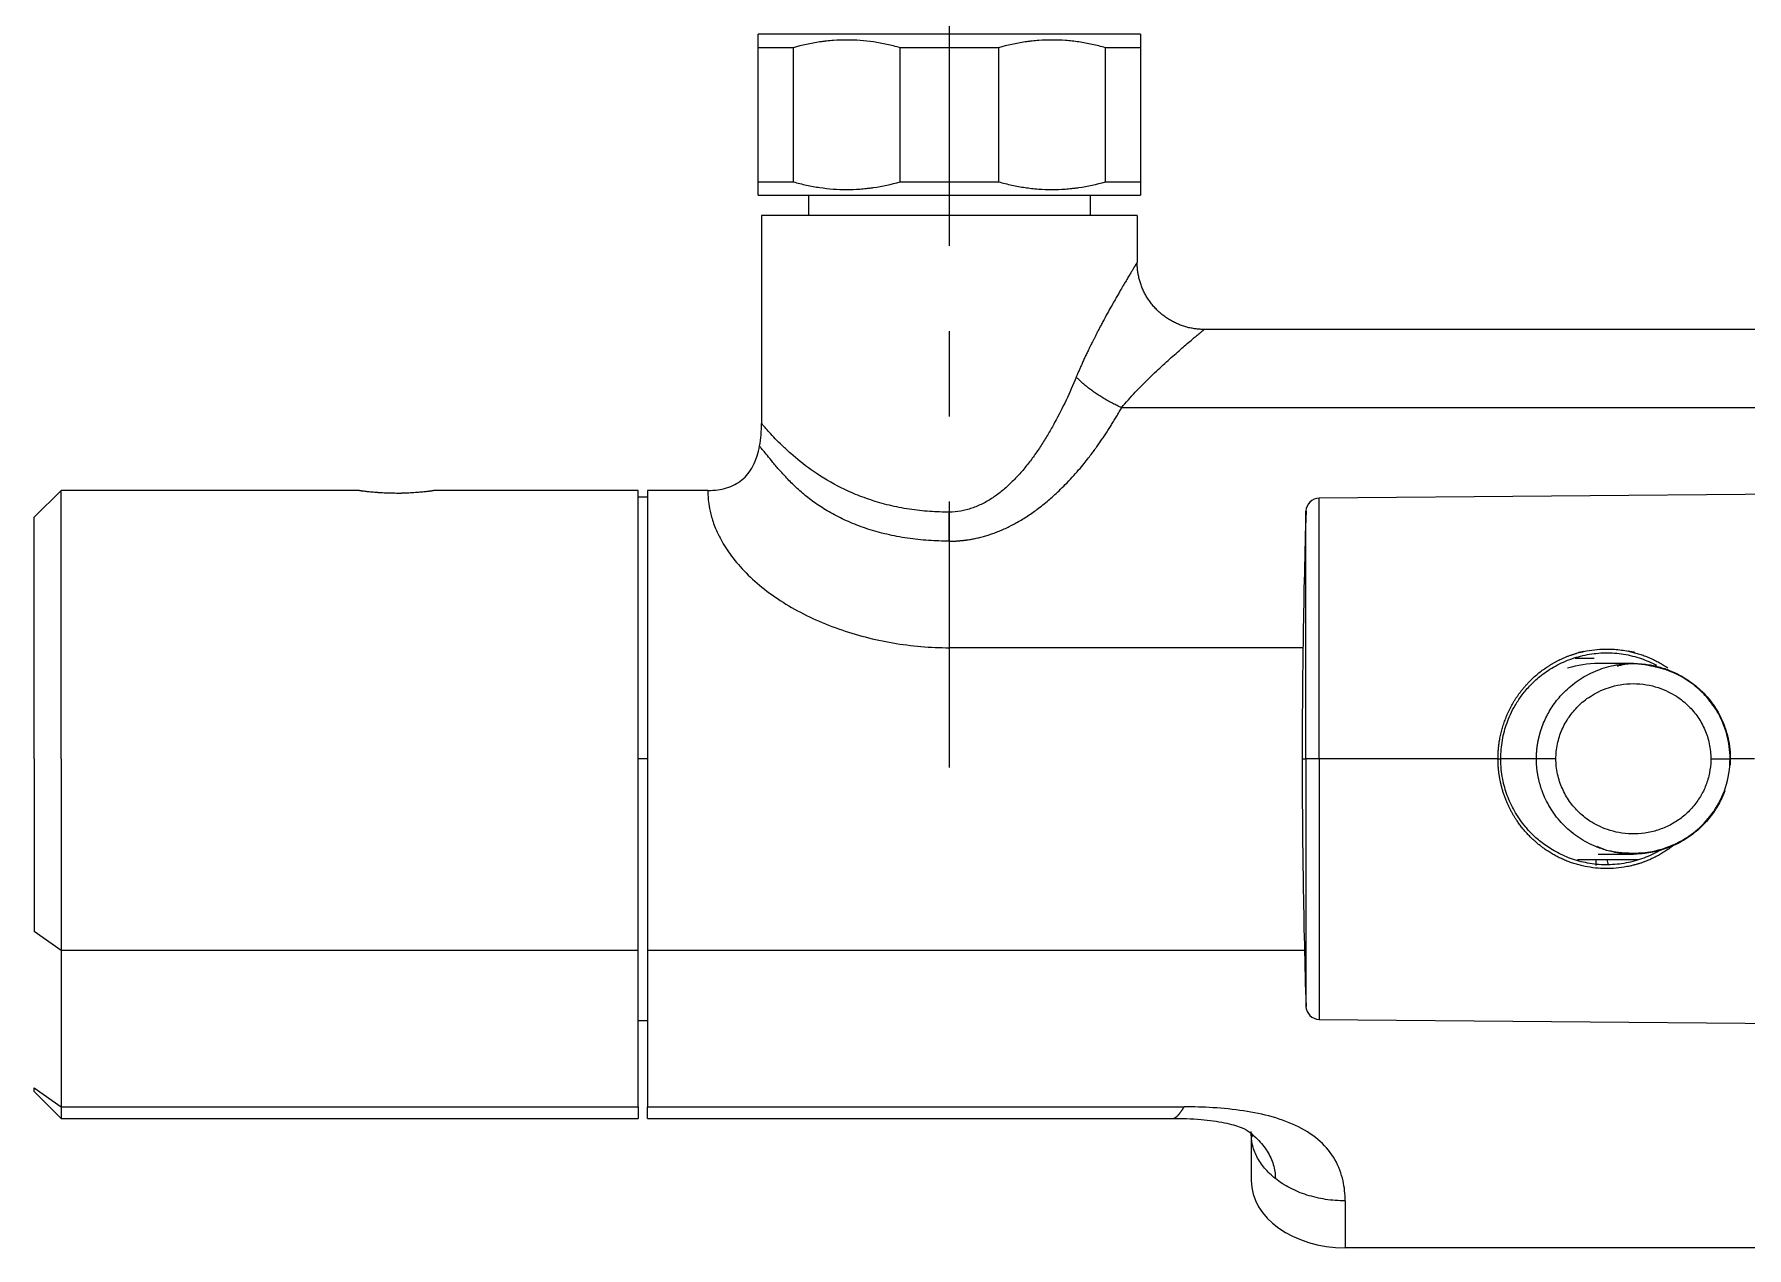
# Model space of a CAD drawing. Extents: x 3274 to 6433, y 0 to 2315.
# Drawn here: x 4084.3 to 4212, y 1996.8 to 2087.3 of the extents above; entities that cross this region are included whole.
import ezdxf

# ---------------------------------------------------------------- set-up
doc = ezdxf.new("R2010")
doc.units = 0
doc.header["$LTSCALE"] = 4
doc.header["$MEASUREMENT"] = 0
doc.linetypes.add('CENTER2', pattern=[28.575, 19.05, -3.175, 3.175, -3.175])
doc.layers.add('1', color=7, linetype='CONTINUOUS', true_color=0xffffff)
doc.layers.add('Cneter', color=1, linetype='CENTER2', lineweight=13)

msp = doc.modelspace()

# ---------------------------------------------------------------- linework, layer by layer
at = {"layer": '1', "color": 7, "linetype": 'Continuous', "lineweight": 18}
for p, q in [((4166.77, 2087.29), (4138.27, 2087.29)), ((4138.27, 2076.29), (4138.27, 2086.29)), ((4140.88, 2086.29), (4138.27, 2086.29)), ((4140.88, 2086.29), (4140.88, 2076.29)), ((4148.85, 2076.29), (4148.85, 2086.29)), ((4156.19, 2086.29), (4148.85, 2086.29)), ((4156.19, 2086.29), (4156.19, 2076.29)), ((4164.15, 2076.29), (4164.15, 2086.29)), ((4166.77, 2086.29), (4164.15, 2086.29)), ((4166.77, 2086.29), (4166.77, 2076.29)), ((4138.27, 2076.29), (4140.88, 2076.29)), ((4148.85, 2076.29), (4156.19, 2076.29)), ((4164.15, 2076.29), (4166.77, 2076.29)), ((4138.27, 2075.29), (4166.77, 2075.29)), ((4142.02, 2075.29), (4142.02, 2073.79)), ((4163.02, 2075.29), (4163.02, 2073.79)), ((4166.52, 2073.79), (4138.52, 2073.79)), ((4138.52, 2073.79), (4138.52, 2058.29)), ((4166.52, 2073.79), (4166.52, 2070.29)), ((4215.12, 2065.29), (4171.52, 2065.29)), ((4086.32, 2053.29), (4084.32, 2051.29)), ((4086.32, 2033.29), (4086.32, 2053.29)), ((4108.57, 2053.29), (4086.32, 2053.29)), ((4129.32, 2053.29), (4114.07, 2053.29)), ((4129.32, 2033.29), (4129.32, 2053.29)), ((4130.02, 2052.79), (4129.32, 2052.79)), ((4130.02, 2053.29), (4130.02, 2019)), ((4134.52, 2053.29), (4130.02, 2053.29)), ((4215.02, 2053.01), (4180.09, 2052.71)), ((4084.32, 2033.29), (4084.32, 2051.29)), ((4199.16, 2040.79), (4200.58, 2040.79)), ((4203.51, 2040.39), (4200.89, 2040.39)), ((4084.32, 2033.29), (4084.32, 2020.43)), ((4086.32, 2033.29), (4086.32, 2019)), ((4129.32, 2019), (4129.32, 2033.29)), ((4193.41, 2033.29), (4193.62, 2033.29)), ((4199.34, 2025.79), (4203.87, 2025.79)), ((4200.72, 2025.34), (4200.72, 2025.79)), ((4200.89, 2026.19), (4203.51, 2026.19)), ((4201.66, 2025.4), (4201.55, 2025.79)), ((4086.32, 2019), (4086.32, 2007.35)), ((4129.32, 2007.35), (4129.32, 2019)), ((4130.02, 2019), (4130.02, 2007.35)), ((4129.32, 2013.79), (4130.02, 2013.79)), ((4180.09, 2013.87), (4218.02, 2013.54)), ((4084.32, 2008.49), (4084.32, 2008.78)), ((4084.32, 2008.49), (4086.32, 2006.49)), ((4086.32, 2007.35), (4086.32, 2006.49)), ((4086.32, 2006.49), (4129.32, 2006.49)), ((4129.32, 2007.35), (4129.32, 2006.49)), ((4130.02, 2006.49), (4130.02, 2007.35)), ((4130.02, 2006.49), (4169.18, 2006.49)), ((4175.02, 2005.35), (4175.02, 2001.85)), ((4218.02, 1996.85), (4182.02, 1996.85))]:
    msp.add_line(p, q, dxfattribs=at)
at = {"layer": '1', "color": 7, "linetype": 'Continuous', "lineweight": 13}
for p, q in [((4180.09, 2033.29), (4180.09, 2052.71)), ((4179.1, 2033.29), (4179.1, 2051.74)), ((4178.87, 2041.57), (4152.52, 2041.57)), ((4130.02, 2033.29), (4129.32, 2033.29)), ((4178.82, 2033.29), (4179.1, 2033.29)), ((4179.1, 2033.29), (4179.1, 2014.84)), ((4180.09, 2033.29), (4179.1, 2033.29)), ((4193.41, 2033.29), (4180.09, 2033.29)), ((4180.09, 2033.29), (4180.09, 2013.87)), ((4196.28, 2033.29), (4193.62, 2033.29)), ((4212.52, 2033.29), (4210.73, 2033.29)), ((4086.32, 2019), (4084.32, 2020.43)), ((4129.32, 2019), (4086.32, 2019)), ((4178.99, 2019), (4130.02, 2019)), ((4084.32, 2008.78), (4086.32, 2007.35)), ((4086.32, 2007.35), (4129.32, 2007.35)), ((4130.02, 2007.35), (4170.02, 2007.35)), ((4182.02, 2000.35), (4182.02, 1996.85))]:
    msp.add_line(p, q, dxfattribs=at)
at = {"layer": '1', "color": 7, "linetype": 'Continuous', "lineweight": 18}
for centre, radius, start, end in [((4180.1, 2051.71), 1, 90.5, 178.238), ((4778.82, 2033.29), 600, 178.23802, 180), ((4778.82, 2033.29), 600, 180, 181.76198), ((4180.1, 2014.87), 1, 181.762, 269.5)]:
    msp.add_arc(centre, radius, start, end, dxfattribs=at)
for centre, major_axis, ratio, start_param, end_param in [((4200.89, 2033.29, 616.25), (-7.32, 0), 0.970296, 4.712389, 5.030279), ((4182.02, 2001.85), (-7, 0), 0.714286, 0, 1.570796)]:
    msp.add_ellipse(centre, major_axis=major_axis, ratio=ratio, start_param=start_param, end_param=end_param, dxfattribs=at)
for points, knots in [([(4138.27, 2086.29), (4138.27, 2086.6), (4138.27, 2086.85), (4138.27, 2087.11), (4138.27, 2087.18), (4138.27, 2087.27), (4138.27, 2087.29), (4138.27, 2087.29)], [0, 0, 0, 0, 0.500284, 0.500284, 0.750427, 0.750427, 1, 1, 1, 1]), ([(4166.77, 2087.29), (4166.77, 2087.29), (4166.77, 2087.27), (4166.77, 2087.18), (4166.77, 2087.11), (4166.77, 2086.85), (4166.77, 2086.6), (4166.77, 2086.29)], [0, 0, 0, 0, 0.25, 0.25, 0.5, 0.5, 1, 1, 1, 1]), ([(4148.85, 2086.29), (4148.52, 2086.38), (4148.19, 2086.46), (4147.53, 2086.61), (4147.2, 2086.67), (4146.54, 2086.76), (4146.21, 2086.8), (4145.55, 2086.85), (4145.21, 2086.86), (4144.55, 2086.86), (4144.21, 2086.85), (4143.71, 2086.81), (4143.54, 2086.8), (4143.29, 2086.77), (4143.21, 2086.76), (4143.04, 2086.74), (4142.96, 2086.73), (4142.2, 2086.62), (4141.54, 2086.47), (4140.88, 2086.29)], [0, 0, 0, 0, 0.125, 0.125, 0.25, 0.25, 0.375, 0.375, 0.5, 0.5, 0.625, 0.625, 0.6875, 0.6875, 0.71875, 0.71875, 0.75, 0.75, 1, 1, 1, 1]), ([(4164.15, 2086.29), (4163.82, 2086.38), (4163.49, 2086.46), (4162.84, 2086.61), (4162.51, 2086.67), (4161.84, 2086.76), (4161.51, 2086.8), (4160.85, 2086.85), (4160.52, 2086.86), (4159.85, 2086.86), (4159.52, 2086.85), (4159.02, 2086.81), (4158.85, 2086.8), (4158.6, 2086.77), (4158.51, 2086.76), (4158.34, 2086.74), (4158.26, 2086.73), (4157.51, 2086.62), (4156.84, 2086.47), (4156.19, 2086.29)], [0, 0, 0, 0, 0.125, 0.125, 0.25, 0.25, 0.375, 0.375, 0.5, 0.5, 0.625, 0.625, 0.6875, 0.6875, 0.71875, 0.71875, 0.75, 0.75, 1, 1, 1, 1]), ([(4138.27, 2075.29), (4138.27, 2075.29), (4138.27, 2075.31), (4138.27, 2075.4), (4138.27, 2075.47), (4138.27, 2075.73), (4138.27, 2075.98), (4138.27, 2076.29)], [0, 0, 0, 0, 0.25, 0.25, 0.5, 0.5, 1, 1, 1, 1]), ([(4140.88, 2076.29), (4141.21, 2076.2), (4141.54, 2076.12), (4142.2, 2075.97), (4142.53, 2075.91), (4143.19, 2075.82), (4143.52, 2075.78), (4144.18, 2075.73), (4144.52, 2075.72), (4145.18, 2075.72), (4145.52, 2075.73), (4146.02, 2075.77), (4146.19, 2075.78), (4146.44, 2075.81), (4146.52, 2075.82), (4146.69, 2075.84), (4146.77, 2075.85), (4147.53, 2075.96), (4148.19, 2076.11), (4148.85, 2076.29)], [0, 0, 0, 0, 0.125, 0.125, 0.25, 0.25, 0.375, 0.375, 0.5, 0.5, 0.625, 0.625, 0.6875, 0.6875, 0.71875, 0.71875, 0.75, 0.75, 1, 1, 1, 1]), ([(4156.19, 2076.29), (4156.51, 2076.2), (4156.84, 2076.12), (4157.5, 2075.97), (4157.83, 2075.91), (4158.49, 2075.82), (4158.82, 2075.78), (4159.49, 2075.73), (4159.82, 2075.72), (4160.49, 2075.72), (4160.82, 2075.73), (4161.32, 2075.77), (4161.49, 2075.78), (4161.74, 2075.81), (4161.82, 2075.82), (4161.99, 2075.84), (4162.08, 2075.85), (4162.83, 2075.96), (4163.49, 2076.11), (4164.15, 2076.29)], [0, 0, 0, 0, 0.125, 0.125, 0.25, 0.25, 0.375, 0.375, 0.5, 0.5, 0.625, 0.625, 0.6875, 0.6875, 0.71875, 0.71875, 0.75, 0.75, 1, 1, 1, 1]), ([(4166.77, 2076.29), (4166.77, 2075.98), (4166.77, 2075.73), (4166.77, 2075.47), (4166.77, 2075.4), (4166.77, 2075.31), (4166.77, 2075.29), (4166.77, 2075.29)], [0, 0, 0, 0, 0.500284, 0.500284, 0.750427, 0.750427, 1, 1, 1, 1]), ([(4138.38, 2056.6), (4138.43, 2056.88), (4138.5, 2057.43), (4138.52, 2058.01), (4138.52, 2058.29)], [0, 0, 0, 0, 0.49993, 1, 1, 1, 1]), ([(4134.52, 2053.29), (4135.05, 2053.29), (4136, 2053.42), (4136.91, 2053.9), (4137.52, 2054.51), (4137.91, 2055.1), (4138.2, 2055.82), (4138.33, 2056.35), (4138.38, 2056.6)], [0, 0, 0, 0, 0.24047, 0.499988, 0.624988, 0.749988, 0.88444, 1, 1, 1, 1]), ([(4108.57, 2053.29), (4108.57, 2053.29), (4108.57, 2053.29), (4108.59, 2053.29), (4108.62, 2053.28), (4108.66, 2053.28), (4108.69, 2053.27), (4108.7, 2053.27), (4108.71, 2053.27), (4108.72, 2053.27), (4108.74, 2053.27), (4108.76, 2053.26), (4108.81, 2053.26), (4108.89, 2053.25), (4108.98, 2053.24), (4109.05, 2053.23), (4109.09, 2053.22), (4109.13, 2053.22), (4109.16, 2053.22), (4109.18, 2053.22), (4109.25, 2053.21), (4109.37, 2053.2), (4109.57, 2053.18), (4109.71, 2053.16), (4109.82, 2053.16), (4109.86, 2053.15), (4109.94, 2053.15), (4109.98, 2053.15), (4110.1, 2053.14), (4110.26, 2053.13), (4110.43, 2053.12), (4110.56, 2053.11), (4110.6, 2053.11), (4110.69, 2053.11), (4110.73, 2053.11), (4110.87, 2053.11), (4111.05, 2053.1), (4111.31, 2053.1), (4111.49, 2053.1), (4111.61, 2053.1), (4111.63, 2053.1), (4111.67, 2053.1), (4111.74, 2053.1), (4111.81, 2053.11), (4111.94, 2053.11), (4112.12, 2053.12), (4112.28, 2053.12), (4112.41, 2053.13), (4112.45, 2053.13), (4112.53, 2053.14), (4112.57, 2053.14), (4112.69, 2053.15), (4112.85, 2053.16), (4112.99, 2053.17), (4113.09, 2053.18), (4113.13, 2053.18), (4113.2, 2053.19), (4113.23, 2053.19), (4113.32, 2053.2), (4113.45, 2053.21), (4113.61, 2053.23), (4113.7, 2053.24), (4113.75, 2053.25), (4113.76, 2053.25), (4113.78, 2053.25), (4113.79, 2053.25), (4113.82, 2053.26), (4113.84, 2053.26), (4113.89, 2053.27), (4113.95, 2053.27), (4114, 2053.28), (4114.02, 2053.28), (4114.03, 2053.29), (4114.04, 2053.29), (4114.05, 2053.29), (4114.06, 2053.29), (4114.07, 2053.29), (4114.07, 2053.29)], [0, 0, 0, 0, 0.031255, 0.031255, 0.06251, 0.093765, 0.093765, 0.101579, 0.101579, 0.109393, 0.109393, 0.125021, 0.125021, 0.156276, 0.187531, 0.187531, 0.203158, 0.210972, 0.210972, 0.218786, 0.218786, 0.250041, 0.281296, 0.312551, 0.312551, 0.328179, 0.328179, 0.343807, 0.343807, 0.375062, 0.406317, 0.406317, 0.421944, 0.421944, 0.437572, 0.437572, 0.468827, 0.500082, 0.531337, 0.531337, 0.539151, 0.539151, 0.546965, 0.562593, 0.562593, 0.593848, 0.625103, 0.625103, 0.640731, 0.640731, 0.656358, 0.656358, 0.687613, 0.718868, 0.718868, 0.734496, 0.734496, 0.750124, 0.750124, 0.781379, 0.812634, 0.843889, 0.843889, 0.851703, 0.851703, 0.859517, 0.859517, 0.875144, 0.875144, 0.906399, 0.937654, 0.937654, 0.953282, 0.953282, 0.96891, 0.96891, 1, 1, 1, 1]), ([(4193.41, 2033.29), (4193.41, 2033.31), (4193.41, 2033.33), (4193.42, 2033.38), (4193.42, 2033.42), (4193.42, 2033.47), (4193.42, 2033.51), (4193.42, 2033.56), (4193.42, 2033.6), (4193.42, 2033.65), (4193.42, 2033.69), (4193.43, 2033.73), (4193.43, 2033.78), (4193.43, 2033.82), (4193.43, 2033.87), (4193.44, 2033.91), (4193.44, 2033.96), (4193.45, 2034), (4193.45, 2034.04), (4193.45, 2034.09), (4193.46, 2034.13), (4193.46, 2034.18), (4193.47, 2034.22), (4193.47, 2034.26), (4193.48, 2034.31), (4193.48, 2034.35), (4193.49, 2034.4), (4193.5, 2034.44), (4193.5, 2034.48), (4193.51, 2034.53), (4193.51, 2034.57), (4193.52, 2034.62), (4193.53, 2034.66), (4193.54, 2034.7), (4193.54, 2034.75), (4193.55, 2034.79), (4193.58, 2034.95), (4193.64, 2035.23), (4193.74, 2035.61), (4193.87, 2035.99), (4193.99, 2036.32), (4194.1, 2036.58), (4194.19, 2036.79), (4194.29, 2037), (4194.4, 2037.2), (4194.51, 2037.4), (4194.63, 2037.6), (4194.75, 2037.8), (4194.88, 2037.99), (4195.01, 2038.17), (4195.15, 2038.35), (4195.29, 2038.53), (4195.44, 2038.71), (4195.6, 2038.88), (4195.81, 2039.1), (4196.06, 2039.35), (4196.38, 2039.63), (4196.71, 2039.89), (4197, 2040.08), (4197.23, 2040.23), (4197.4, 2040.34), (4197.58, 2040.44), (4197.76, 2040.54), (4197.94, 2040.64), (4198.12, 2040.72), (4198.31, 2040.81), (4198.5, 2040.89), (4198.7, 2040.97), (4198.91, 2041.04), (4199.13, 2041.11), (4199.35, 2041.18), (4199.57, 2041.23), (4199.79, 2041.29), (4200.2, 2041.37), (4200.8, 2041.45), (4201.5, 2041.48), (4202.1, 2041.46), (4202.62, 2041.4), (4203.09, 2041.32), (4203.5, 2041.23), (4203.87, 2041.12), (4204.23, 2041.01), (4204.52, 2040.89), (4204.75, 2040.8), (4204.92, 2040.72), (4205.09, 2040.64), (4205.26, 2040.55), (4205.42, 2040.46), (4205.59, 2040.36), (4205.75, 2040.26), (4205.91, 2040.16), (4206.02, 2040.09), (4206.07, 2040.06)], [0, 0, 0, 0, 0.002494, 0.004988, 0.007481, 0.009972, 0.012464, 0.014954, 0.017444, 0.019934, 0.022423, 0.024911, 0.0274, 0.029888, 0.032376, 0.034864, 0.037352, 0.03984, 0.042328, 0.044816, 0.047305, 0.049794, 0.052284, 0.054774, 0.057264, 0.059755, 0.062247, 0.06474, 0.067234, 0.069728, 0.072224, 0.074721, 0.077218, 0.079717, 0.082218, 0.084719, 0.087222, 0.109857, 0.132417, 0.154955, 0.177524, 0.19071, 0.203855, 0.216971, 0.230065, 0.243147, 0.256226, 0.269312, 0.282413, 0.295462, 0.308566, 0.321736, 0.334982, 0.348314, 0.361741, 0.386291, 0.410527, 0.434511, 0.458303, 0.470132, 0.481884, 0.493566, 0.505184, 0.516747, 0.528261, 0.539734, 0.551174, 0.563882, 0.576606, 0.589358, 0.602151, 0.614996, 0.627904, 0.640888, 0.685893, 0.729776, 0.758386, 0.78746, 0.81714, 0.838712, 0.860101, 0.881359, 0.90254, 0.913276, 0.924033, 0.934816, 0.945632, 0.956487, 0.967386, 0.978335, 0.98934, 1, 1, 1, 1]), ([(4193.62, 2033.29), (4193.62, 2033.53), (4193.64, 2033.99), (4193.73, 2034.68), (4193.88, 2035.34), (4194.08, 2035.97), (4194.34, 2036.62), (4194.69, 2037.29), (4195.16, 2038), (4195.77, 2038.74), (4196.56, 2039.48), (4197.56, 2040.17), (4198.75, 2040.73), (4200.06, 2041.09), (4201.42, 2041.23), (4202.78, 2041.13), (4204.07, 2040.8), (4204.85, 2040.46), (4205.22, 2040.27), (4205.22, 2040.27)], [0, 0, 0, 0, 0.043345, 0.085406, 0.126751, 0.166696, 0.208538, 0.25534, 0.3077, 0.366704, 0.433658, 0.509808, 0.592535, 0.675862, 0.758236, 0.841308, 0.923464, 0.999735, 1, 1, 1, 1]), ([(4199.84, 2041.29), (4199.82, 2041.29), (4199.77, 2041.28), (4199.68, 2041.26), (4199.56, 2041.23), (4199.47, 2041.21), (4199.42, 2041.2), (4199.42, 2041.2)], [0, 0, 0, 0, 0.081918, 0.371094, 0.659277, 0.946538, 1, 1, 1, 1]), ([(4203.62, 2041.2), (4203.62, 2041.21), (4203.57, 2041.22), (4203.47, 2041.24), (4203.32, 2041.27), (4203.21, 2041.29), (4203.15, 2041.31), (4203.13, 2041.31)], [0, 0, 0, 0, 0.020051, 0.316123, 0.614088, 0.914071, 1, 1, 1, 1]), ([(4196.28, 2033.29), (4196.28, 2033.3), (4196.28, 2033.33), (4196.28, 2033.37), (4196.28, 2033.41), (4196.28, 2033.46), (4196.28, 2033.5), (4196.28, 2033.54), (4196.28, 2033.58), (4196.29, 2033.62), (4196.29, 2033.66), (4196.29, 2033.7), (4196.29, 2033.74), (4196.3, 2033.79), (4196.3, 2033.83), (4196.3, 2033.87), (4196.31, 2033.91), (4196.31, 2033.95), (4196.31, 2033.99), (4196.32, 2034.03), (4196.32, 2034.07), (4196.33, 2034.12), (4196.33, 2034.16), (4196.34, 2034.2), (4196.34, 2034.24), (4196.35, 2034.28), (4196.36, 2034.32), (4196.36, 2034.36), (4196.37, 2034.4), (4196.38, 2034.45), (4196.38, 2034.49), (4196.39, 2034.53), (4196.4, 2034.57), (4196.4, 2034.61), (4196.41, 2034.65), (4196.42, 2034.69), (4196.43, 2034.73), (4196.44, 2034.77), (4196.45, 2034.81), (4196.46, 2034.85), (4196.47, 2034.9), (4196.48, 2034.94), (4196.49, 2034.98), (4196.5, 2035.02), (4196.51, 2035.06), (4196.52, 2035.1), (4196.53, 2035.14), (4196.54, 2035.18), (4196.55, 2035.22), (4196.56, 2035.26), (4196.57, 2035.3), (4196.59, 2035.34), (4196.6, 2035.38), (4196.61, 2035.42), (4196.63, 2035.46), (4196.64, 2035.5), (4196.65, 2035.54), (4196.67, 2035.58), (4196.68, 2035.62), (4196.69, 2035.66), (4196.71, 2035.7), (4196.72, 2035.74), (4196.74, 2035.78), (4196.75, 2035.82), (4196.77, 2035.86), (4196.78, 2035.9), (4196.8, 2035.94), (4196.88, 2036.13), (4197.04, 2036.47), (4197.3, 2036.94), (4197.61, 2037.41), (4197.96, 2037.85), (4198.36, 2038.29), (4198.84, 2038.72), (4199.39, 2039.14), (4200.01, 2039.52), (4200.66, 2039.83), (4201.34, 2040.08), (4201.89, 2040.22), (4202.22, 2040.28), (4202.3, 2040.29)], [0, 0, 0, 0, 0.004105, 0.008211, 0.012318, 0.016428, 0.020539, 0.024651, 0.028765, 0.032881, 0.036998, 0.041117, 0.045238, 0.04936, 0.053484, 0.05761, 0.061737, 0.065866, 0.069996, 0.074128, 0.078262, 0.082398, 0.086535, 0.090674, 0.094814, 0.098957, 0.103101, 0.107246, 0.111394, 0.115543, 0.119694, 0.123846, 0.128001, 0.132157, 0.136315, 0.140474, 0.144636, 0.148799, 0.152964, 0.15713, 0.161299, 0.165469, 0.169641, 0.173815, 0.17799, 0.182168, 0.186347, 0.190528, 0.194711, 0.198895, 0.203082, 0.20727, 0.21146, 0.215652, 0.219846, 0.224042, 0.228239, 0.232439, 0.23664, 0.240843, 0.245048, 0.249255, 0.253464, 0.257675, 0.261888, 0.266102, 0.270319, 0.274537, 0.327779, 0.382022, 0.437275, 0.493548, 0.550849, 0.616037, 0.684738, 0.756958, 0.832705, 0.900019, 0.974833, 1, 1, 1, 1]), ([(4210.71, 2033.29), (4210.71, 2033.92), (4210.56, 2035.07), (4209.92, 2036.64), (4209.04, 2037.87), (4207.83, 2039.01), (4206.33, 2039.86), (4204.49, 2040.3), (4203.15, 2040.45), (4202.43, 2040.22), (4202.33, 2040.18)], [0, 0, 0, 0, 0.148875, 0.284055, 0.405473, 0.513166, 0.687293, 0.81458, 0.97547, 1, 1, 1, 1]), ([(4203.51, 2040.39), (4203.64, 2040.39), (4203.91, 2040.38), (4204.28, 2040.35), (4204.6, 2040.31), (4204.97, 2040.25), (4205.37, 2040.15), (4205.83, 2040.02), (4206.36, 2039.82), (4206.95, 2039.55), (4207.57, 2039.17), (4208.13, 2038.76), (4208.65, 2038.29), (4209.12, 2037.78), (4209.55, 2037.21), (4209.9, 2036.62), (4210.11, 2036.18), (4210.22, 2035.92), (4210.25, 2035.85), (4210.28, 2035.77), (4210.3, 2035.7), (4210.33, 2035.62), (4210.36, 2035.55), (4210.38, 2035.47), (4210.41, 2035.39), (4210.43, 2035.32), (4210.45, 2035.24), (4210.48, 2035.16), (4210.5, 2035.09), (4210.52, 2035.01), (4210.54, 2034.93), (4210.56, 2034.86), (4210.57, 2034.78), (4210.59, 2034.7), (4210.6, 2034.62), (4210.62, 2034.54), (4210.63, 2034.47), (4210.65, 2034.39), (4210.66, 2034.31), (4210.67, 2034.23), (4210.68, 2034.15), (4210.69, 2034.07), (4210.7, 2034), (4210.7, 2033.92), (4210.71, 2033.84), (4210.72, 2033.76), (4210.72, 2033.68), (4210.73, 2033.6), (4210.73, 2033.53), (4210.73, 2033.45), (4210.73, 2033.37), (4210.73, 2033.32), (4210.73, 2033.29)], [0, 0, 0, 0, 0.036577, 0.071104, 0.099984, 0.123216, 0.168798, 0.211253, 0.250584, 0.31888, 0.383917, 0.445701, 0.50424, 0.568661, 0.631609, 0.693101, 0.753151, 0.760303, 0.767449, 0.774589, 0.781723, 0.788851, 0.795973, 0.803088, 0.810198, 0.817301, 0.824399, 0.831491, 0.838577, 0.845657, 0.852731, 0.859799, 0.866862, 0.873919, 0.88097, 0.888015, 0.895055, 0.90209, 0.909118, 0.916142, 0.923159, 0.930171, 0.937178, 0.94418, 0.951176, 0.958166, 0.965152, 0.972132, 0.979107, 0.986076, 0.993041, 1, 1, 1, 1]), ([(4206.45, 2026.8), (4206.41, 2026.77), (4206.26, 2026.66), (4206.06, 2026.51), (4205.84, 2026.37), (4205.68, 2026.27), (4205.52, 2026.18), (4205.37, 2026.09), (4205.21, 2026.01), (4205.05, 2025.92), (4204.88, 2025.85), (4204.72, 2025.77), (4204.54, 2025.7), (4204.34, 2025.62), (4204.13, 2025.54), (4203.92, 2025.47), (4203.7, 2025.41), (4203.48, 2025.35), (4203.25, 2025.3), (4202.84, 2025.21), (4202.24, 2025.13), (4201.45, 2025.09), (4200.67, 2025.14), (4200.03, 2025.24), (4199.53, 2025.35), (4199.16, 2025.46), (4198.81, 2025.57), (4198.52, 2025.68), (4198.3, 2025.78), (4198.14, 2025.85), (4197.98, 2025.92), (4197.83, 2026), (4197.67, 2026.08), (4197.52, 2026.17), (4197.37, 2026.26), (4197.22, 2026.35), (4197.08, 2026.44), (4196.9, 2026.56), (4196.71, 2026.7), (4196.49, 2026.87), (4196.28, 2027.05), (4196.07, 2027.23), (4195.86, 2027.43), (4195.64, 2027.66), (4195.42, 2027.9), (4195.21, 2028.14), (4195.02, 2028.4), (4194.85, 2028.64), (4194.7, 2028.86), (4194.58, 2029.06), (4194.46, 2029.27), (4194.35, 2029.48), (4194.24, 2029.69), (4194.14, 2029.91), (4194.04, 2030.14), (4193.94, 2030.39), (4193.85, 2030.65), (4193.76, 2030.91), (4193.69, 2031.18), (4193.62, 2031.45), (4193.58, 2031.66), (4193.55, 2031.81), (4193.53, 2031.89), (4193.52, 2031.98), (4193.51, 2032.07), (4193.49, 2032.15), (4193.48, 2032.24), (4193.47, 2032.33), (4193.46, 2032.41), (4193.45, 2032.5), (4193.44, 2032.59), (4193.44, 2032.68), (4193.43, 2032.76), (4193.43, 2032.85), (4193.42, 2032.94), (4193.42, 2033.03), (4193.42, 2033.11), (4193.42, 2033.2), (4193.41, 2033.26), (4193.41, 2033.29)], [0, 0, 0, 0, 0.008638, 0.031843, 0.042151, 0.052394, 0.062577, 0.072706, 0.082784, 0.092816, 0.102809, 0.112767, 0.122695, 0.135144, 0.147613, 0.160112, 0.172653, 0.185249, 0.197909, 0.210646, 0.254785, 0.297673, 0.33958, 0.38259, 0.40354, 0.42431, 0.444953, 0.465522, 0.475139, 0.484758, 0.494383, 0.504019, 0.51367, 0.52334, 0.533035, 0.542759, 0.552515, 0.56231, 0.577517, 0.592829, 0.608262, 0.623834, 0.63956, 0.657758, 0.675841, 0.693835, 0.711767, 0.729664, 0.742929, 0.75616, 0.769365, 0.782555, 0.795739, 0.808928, 0.822132, 0.837369, 0.852596, 0.86783, 0.883089, 0.898388, 0.913744, 0.91854, 0.923332, 0.928122, 0.932909, 0.937695, 0.942479, 0.947263, 0.952047, 0.956831, 0.961616, 0.966403, 0.971192, 0.975984, 0.980778, 0.985577, 0.99038, 0.995187, 1, 1, 1, 1]), ([(4205.5, 2026.47), (4205.45, 2026.44), (4205.01, 2026.19), (4204.13, 2025.79), (4202.81, 2025.46), (4201.44, 2025.35), (4200.09, 2025.48), (4198.83, 2025.82), (4197.73, 2026.33), (4196.82, 2026.91), (4196.08, 2027.53), (4195.49, 2028.17), (4195.01, 2028.79), (4194.64, 2029.39), (4194.34, 2029.97), (4194.1, 2030.55), (4193.9, 2031.15), (4193.75, 2031.8), (4193.64, 2032.52), (4193.62, 2033.02), (4193.62, 2033.29)], [0, 0, 0, 0, 0.010402, 0.092357, 0.174113, 0.254779, 0.336019, 0.415694, 0.489062, 0.554519, 0.613058, 0.665678, 0.713175, 0.756209, 0.795183, 0.832117, 0.869701, 0.909186, 0.95191, 1, 1, 1, 1]), ([(4200.79, 2026.71), (4200.78, 2026.71), (4200.53, 2026.81), (4200.06, 2027.03), (4199.44, 2027.41), (4198.88, 2027.82), (4198.36, 2028.29), (4197.89, 2028.8), (4197.47, 2029.37), (4197.11, 2029.96), (4196.9, 2030.4), (4196.79, 2030.66), (4196.76, 2030.73), (4196.73, 2030.81), (4196.71, 2030.88), (4196.68, 2030.96), (4196.65, 2031.03), (4196.63, 2031.11), (4196.6, 2031.19), (4196.58, 2031.26), (4196.56, 2031.34), (4196.53, 2031.42), (4196.51, 2031.49), (4196.49, 2031.57), (4196.47, 2031.65), (4196.46, 2031.73), (4196.44, 2031.8), (4196.42, 2031.88), (4196.41, 2031.96), (4196.39, 2032.04), (4196.38, 2032.11), (4196.37, 2032.19), (4196.35, 2032.27), (4196.34, 2032.35), (4196.33, 2032.43), (4196.32, 2032.51), (4196.31, 2032.58), (4196.31, 2032.66), (4196.3, 2032.74), (4196.29, 2032.82), (4196.29, 2032.9), (4196.29, 2032.98), (4196.28, 2033.06), (4196.28, 2033.13), (4196.28, 2033.21), (4196.28, 2033.26), (4196.28, 2033.29)], [0, 0, 0, 0, 0.004835, 0.095503, 0.181848, 0.263878, 0.341603, 0.427156, 0.510756, 0.592423, 0.672179, 0.681677, 0.691167, 0.700649, 0.710123, 0.719589, 0.729047, 0.738496, 0.747938, 0.757372, 0.766797, 0.776215, 0.785625, 0.795028, 0.804422, 0.813809, 0.823189, 0.83256, 0.841925, 0.851281, 0.86063, 0.869972, 0.879306, 0.888633, 0.897953, 0.907265, 0.916571, 0.925869, 0.93516, 0.944443, 0.95372, 0.96299, 0.972253, 0.981509, 0.990758, 1, 1, 1, 1]), ([(4200.83, 2026.77), (4200.85, 2026.76), (4201.32, 2026.49), (4202.55, 2026.28), (4204.63, 2026.2), (4206.69, 2026.86), (4208.38, 2028.02), (4209.6, 2029.37), (4210.49, 2031.18), (4210.71, 2032.54), (4210.71, 2033.29)], [0, 0, 0, 0, 0.004762, 0.117907, 0.260949, 0.454612, 0.571256, 0.701016, 0.843962, 1, 1, 1, 1]), ([(4210.73, 2033.29), (4210.73, 2033.28), (4210.73, 2033.25), (4210.73, 2033.21), (4210.73, 2033.17), (4210.73, 2033.13), (4210.73, 2033.08), (4210.73, 2033.04), (4210.73, 2033), (4210.72, 2032.96), (4210.72, 2032.92), (4210.72, 2032.88), (4210.72, 2032.84), (4210.72, 2032.82), (4210.72, 2032.82)], [0, 0, 0, 0, 0.087118, 0.174269, 0.261456, 0.348676, 0.435932, 0.523222, 0.610547, 0.697907, 0.785302, 0.872732, 0.960198, 1, 1, 1, 1]), ([(4210.31, 2030.9), (4210.31, 2030.89), (4210.3, 2030.87), (4210.29, 2030.84), (4210.27, 2030.8), (4210.26, 2030.76), (4210.24, 2030.72), (4210.23, 2030.68), (4210.21, 2030.64), (4210.13, 2030.45), (4209.98, 2030.11), (4209.71, 2029.64), (4209.4, 2029.17), (4209.05, 2028.73), (4208.65, 2028.29), (4208.17, 2027.86), (4207.62, 2027.44), (4207, 2027.06), (4206.35, 2026.75), (4205.67, 2026.5), (4205.01, 2026.34), (4204.29, 2026.22), (4203.81, 2026.19), (4203.52, 2026.19), (4203.51, 2026.19)], [0, 0, 0, 0, 0.002597, 0.00739, 0.012186, 0.016984, 0.021784, 0.026586, 0.03139, 0.036197, 0.096857, 0.158657, 0.22161, 0.285723, 0.351006, 0.425271, 0.503537, 0.585816, 0.672114, 0.748797, 0.834013, 0.901919, 0.995553, 1, 1, 1, 1]), ([(4169.08, 2006.49), (4169.84, 2006.5), (4171.2, 2006.44), (4173, 2006.21), (4174.3, 2005.84), (4174.77, 2005.58), (4174.94, 2005.44)], [0, 0, 0, 0, 0.308747, 0.574897, 0.801576, 1, 1, 1, 1]), ([(4182.02, 2000.35), (4182.02, 2000.85), (4181.92, 2001.89), (4181.37, 2003.42), (4180.25, 2004.82), (4178.61, 2005.91), (4176.62, 2006.65), (4174.44, 2007.09), (4172.22, 2007.31), (4170.73, 2007.35), (4170.02, 2007.35)], [0, 0, 0, 0, 0.119822, 0.250001, 0.375001, 0.500001, 0.625001, 0.75, 0.879722, 1, 1, 1, 1])]:
    msp.add_open_spline(points, degree=3, knots=knots, dxfattribs=at)
at = {"layer": '1', "color": 7, "linetype": 'Continuous', "lineweight": 13}
for points, knots in [([(4166.52, 2070.29), (4166.52, 2070.29), (4166.52, 2070.29), (4166.52, 2070.29), (4166.52, 2070.29), (4166.52, 2070.29), (4166.52, 2070.29), (4166.51, 2070.29), (4166.51, 2070.28), (4166.51, 2070.28), (4166.51, 2070.28), (4166.51, 2070.28), (4166.51, 2070.28), (4166.51, 2070.27), (4166.51, 2070.27), (4166.5, 2070.27), (4166.5, 2070.26), (4166.5, 2070.26), (4166.5, 2070.26), (4166.49, 2070.25), (4166.49, 2070.25), (4166.49, 2070.24), (4166.49, 2070.24), (4166.48, 2070.23), (4166.48, 2070.23), (4166.48, 2070.22), (4166.47, 2070.22), (4166.47, 2070.21), (4166.47, 2070.21), (4166.46, 2070.2), (4166.46, 2070.19), (4166.45, 2070.19), (4166.45, 2070.18), (4166.45, 2070.17), (4166.44, 2070.16), (4166.44, 2070.16), (4166.43, 2070.15), (4166.43, 2070.14), (4166.42, 2070.13), (4166.42, 2070.12), (4166.41, 2070.11), (4166.4, 2070.1), (4166.4, 2070.1), (4166.39, 2070.09), (4166.39, 2070.08), (4166.38, 2070.07), (4166.37, 2070.05), (4166.37, 2070.04), (4166.36, 2070.03), (4166.35, 2070.02), (4166.35, 2070.01), (4166.34, 2070), (4166.33, 2069.99), (4166.32, 2069.97), (4166.32, 2069.96), (4166.31, 2069.95), (4166.3, 2069.94), (4166.29, 2069.92), (4166.29, 2069.91), (4166.25, 2069.85), (4166.17, 2069.72), (4166.04, 2069.5), (4165.88, 2069.24), (4165.69, 2068.92), (4165.51, 2068.61), (4165.34, 2068.32), (4165.18, 2068.05), (4165.01, 2067.75), (4164.81, 2067.4), (4164.57, 2066.98), (4164.29, 2066.47), (4164.03, 2066), (4163.82, 2065.6), (4163.68, 2065.34), (4163.55, 2065.09), (4163.44, 2064.86), (4163.33, 2064.65), (4163.24, 2064.47), (4163.15, 2064.3), (4163.08, 2064.16), (4163.02, 2064.04), (4162.96, 2063.92), (4162.9, 2063.78), (4162.83, 2063.63), (4162.75, 2063.48), (4162.68, 2063.33), (4162.61, 2063.19), (4162.55, 2063.04), (4162.48, 2062.9), (4162.42, 2062.76), (4162.36, 2062.62), (4162.3, 2062.49), (4162.24, 2062.36), (4162.19, 2062.23), (4162.13, 2062.1), (4162.08, 2061.98), (4162.03, 2061.86), (4162, 2061.78), (4161.98, 2061.74)], [0, 0, 0, 0, 0.002877, 0.005759, 0.008645, 0.011537, 0.014433, 0.017334, 0.020239, 0.02315, 0.026065, 0.028985, 0.03191, 0.03484, 0.037774, 0.040714, 0.043658, 0.046607, 0.049561, 0.05252, 0.055484, 0.058452, 0.061426, 0.064404, 0.067388, 0.070376, 0.073369, 0.076368, 0.079371, 0.082379, 0.085392, 0.08841, 0.091433, 0.094462, 0.097495, 0.100533, 0.103577, 0.106625, 0.109679, 0.112738, 0.115802, 0.118871, 0.121945, 0.125025, 0.12811, 0.1312, 0.134295, 0.137396, 0.140502, 0.143613, 0.14673, 0.149852, 0.15298, 0.156113, 0.159251, 0.162395, 0.165544, 0.1687, 0.17186, 0.175026, 0.211621, 0.250706, 0.292316, 0.336505, 0.383333, 0.411895, 0.442632, 0.475571, 0.51074, 0.552346, 0.601675, 0.658866, 0.684327, 0.707888, 0.729533, 0.749247, 0.767014, 0.782819, 0.796648, 0.808489, 0.81833, 0.826164, 0.838899, 0.851389, 0.863634, 0.875633, 0.887385, 0.898888, 0.910142, 0.921145, 0.931896, 0.942395, 0.952639, 0.962627, 0.972359, 0.981832, 0.991046, 1, 1, 1, 1]), ([(4165.36, 2059.46), (4165.69, 2059.86), (4166.03, 2060.24), (4166.55, 2060.8), (4166.73, 2060.98), (4167.08, 2061.33), (4167.43, 2061.68), (4167.78, 2062.01), (4168.12, 2062.34), (4168.29, 2062.49), (4168.79, 2062.95), (4169.11, 2063.24), (4169.72, 2063.77), (4170, 2064.02), (4170.38, 2064.34), (4170.51, 2064.45), (4170.73, 2064.64), (4170.83, 2064.72), (4171.02, 2064.88), (4171.11, 2064.95), (4171.25, 2065.07), (4171.34, 2065.15), (4171.41, 2065.2), (4171.45, 2065.23), (4171.47, 2065.25), (4171.5, 2065.28), (4171.52, 2065.29), (4171.52, 2065.29)], [0, 0, 0, 0, 0.125, 0.125, 0.1875, 0.1875, 0.25, 0.3125, 0.3125, 0.375, 0.375, 0.5, 0.5, 0.625, 0.625, 0.6875, 0.6875, 0.75, 0.75, 0.8125, 0.8125, 0.875, 0.90625, 0.90625, 0.9375, 0.9375, 1, 1, 1, 1]), ([(4161.98, 2061.74), (4161.74, 2061.16), (4161.49, 2060.58), (4160.95, 2059.45), (4160.67, 2058.89), (4160.22, 2058.07), (4160.07, 2057.8), (4159.75, 2057.26), (4159.59, 2057), (4159.25, 2056.48), (4159.08, 2056.22), (4158.73, 2055.72), (4158.54, 2055.47), (4158.16, 2054.99), (4157.97, 2054.76), (4157.56, 2054.3), (4157.35, 2054.09), (4156.92, 2053.67), (4156.59, 2053.36), (4156.24, 2053.09), (4156, 2052.91), (4155.64, 2052.66), (4155.26, 2052.43), (4154.74, 2052.17), (4154.47, 2052.06), (4154.07, 2051.92), (4153.93, 2051.88), (4153.65, 2051.8), (4153.51, 2051.77), (4153.09, 2051.7), (4152.81, 2051.68), (4152.53, 2051.68)], [0, 0, 0, 0, 0.125, 0.125, 0.25, 0.25, 0.3125, 0.3125, 0.375, 0.375, 0.4375, 0.4375, 0.5, 0.5, 0.5625, 0.5625, 0.625, 0.625, 0.6875, 0.71875, 0.71875, 0.75, 0.8125, 0.8125, 0.875, 0.875, 0.90625, 0.90625, 0.9375, 0.9375, 1, 1, 1, 1]), ([(4152.52, 2049.51), (4152.53, 2049.51), (4152.56, 2049.51), (4152.61, 2049.51), (4152.65, 2049.51), (4152.7, 2049.51), (4152.74, 2049.51), (4152.79, 2049.51), (4152.83, 2049.52), (4152.88, 2049.52), (4152.93, 2049.52), (4152.97, 2049.52), (4153.02, 2049.52), (4153.06, 2049.53), (4153.11, 2049.53), (4153.15, 2049.53), (4153.2, 2049.54), (4153.25, 2049.54), (4153.29, 2049.54), (4153.34, 2049.55), (4153.38, 2049.55), (4153.43, 2049.56), (4153.47, 2049.56), (4153.52, 2049.57), (4153.57, 2049.57), (4153.61, 2049.58), (4153.66, 2049.58), (4153.7, 2049.59), (4153.75, 2049.59), (4153.8, 2049.6), (4153.94, 2049.62), (4154.19, 2049.66), (4154.53, 2049.73), (4154.88, 2049.81), (4155.24, 2049.91), (4155.59, 2050.02), (4155.96, 2050.15), (4156.33, 2050.3), (4156.84, 2050.52), (4157.49, 2050.86), (4158.28, 2051.33), (4159.1, 2051.9), (4159.76, 2052.43), (4160.3, 2052.9), (4160.72, 2053.29), (4161.19, 2053.75), (4161.68, 2054.27), (4162.14, 2054.79), (4162.54, 2055.27), (4162.87, 2055.69), (4163.14, 2056.04), (4163.34, 2056.31), (4163.49, 2056.52), (4163.61, 2056.69), (4163.72, 2056.84), (4163.82, 2056.99), (4163.92, 2057.14), (4164.03, 2057.29), (4164.13, 2057.44), (4164.23, 2057.59), (4164.33, 2057.75), (4164.42, 2057.9), (4164.52, 2058.05), (4164.62, 2058.21), (4164.71, 2058.36), (4164.81, 2058.52), (4164.9, 2058.67), (4165, 2058.83), (4165.09, 2058.98), (4165.18, 2059.14), (4165.27, 2059.3), (4165.33, 2059.4), (4165.36, 2059.46)], [0, 0, 0, 0, 0.002532, 0.005066, 0.007604, 0.010145, 0.012689, 0.015237, 0.017787, 0.020341, 0.022898, 0.025458, 0.028021, 0.030587, 0.033157, 0.035729, 0.038305, 0.040884, 0.043465, 0.04605, 0.048638, 0.051229, 0.053823, 0.05642, 0.05902, 0.061623, 0.064229, 0.066837, 0.069449, 0.072063, 0.074681, 0.094094, 0.113964, 0.134291, 0.155077, 0.176178, 0.198116, 0.220885, 0.244487, 0.293205, 0.346933, 0.403208, 0.468108, 0.496294, 0.529994, 0.569178, 0.613812, 0.65708, 0.694689, 0.726674, 0.753062, 0.773872, 0.789117, 0.80016, 0.811208, 0.822263, 0.833323, 0.844389, 0.855461, 0.86654, 0.877625, 0.888717, 0.899814, 0.910919, 0.92203, 0.933148, 0.944273, 0.955404, 0.966543, 0.977688, 0.988841, 1, 1, 1, 1]), ([(4152.53, 2051.68), (4152.04, 2051.67), (4151.55, 2051.69), (4150.56, 2051.76), (4150.05, 2051.82), (4149.04, 2051.97), (4148.53, 2052.07), (4147.57, 2052.3), (4147.11, 2052.43), (4146.22, 2052.73), (4145.79, 2052.89), (4144.97, 2053.24), (4144.59, 2053.42), (4143.48, 2054), (4142.81, 2054.42), (4141.65, 2055.24), (4141.14, 2055.65), (4140.48, 2056.24), (4140.27, 2056.43), (4139.88, 2056.8), (4139.71, 2056.98), (4139.22, 2057.48), (4138.96, 2057.77), (4138.7, 2058.08), (4138.63, 2058.16), (4138.54, 2058.26), (4138.52, 2058.29), (4138.52, 2058.29)], [0, 0, 0, 0, 0.0625, 0.0625, 0.125, 0.125, 0.1875, 0.1875, 0.25, 0.25, 0.3125, 0.3125, 0.375, 0.375, 0.5, 0.5, 0.625, 0.625, 0.6875, 0.6875, 0.75, 0.75, 0.875, 0.875, 0.9375, 0.9375, 1, 1, 1, 1]), ([(4152.52, 2049.51), (4152, 2049.51), (4151.49, 2049.53), (4150.44, 2049.6), (4149.92, 2049.66), (4148.87, 2049.81), (4148.36, 2049.91), (4147.37, 2050.14), (4146.9, 2050.27), (4146, 2050.56), (4145.13, 2050.89), (4143.95, 2051.46), (4142.89, 2052.08), (4141.96, 2052.75), (4141.16, 2053.44), (4140.47, 2054.13), (4139.87, 2054.79), (4139.19, 2055.59), (4138.69, 2056.22), (4138.49, 2056.46), (4138.4, 2056.57), (4138.38, 2056.6), (4138.38, 2056.6)], [0, 0, 0, 0, 0.0625, 0.0625, 0.125, 0.125, 0.1875, 0.1875, 0.25, 0.25, 0.3125, 0.375, 0.4375, 0.5, 0.5625, 0.625, 0.6875, 0.75, 0.875, 0.9375, 0.9375, 1, 1, 1, 1]), ([(4134.52, 2053.29), (4134.52, 2053.29), (4134.52, 2053.25), (4134.52, 2053.1), (4134.53, 2052.77), (4134.62, 2051.88), (4135.01, 2050.6), (4135.54, 2049.48), (4136.36, 2048.24), (4137.48, 2046.98), (4138.89, 2045.77), (4140.52, 2044.67), (4142.32, 2043.73), (4144.24, 2042.95), (4146.24, 2042.34), (4148.3, 2041.9), (4149.7, 2041.72), (4151.11, 2041.6), (4151.81, 2041.57), (4152.52, 2041.57)], [0, 0, 0, 0, 0.0625, 0.0625, 0.125, 0.25, 0.3125, 0.375, 0.4375, 0.5, 0.5625, 0.625, 0.6875, 0.75, 0.8125, 0.875, 0.9375, 0.9375, 1, 1, 1, 1]), ([(4152.52, 2049.51), (4152.52, 2049.52), (4152.52, 2049.54), (4152.52, 2049.57), (4152.52, 2049.61), (4152.52, 2049.64), (4152.52, 2049.67), (4152.52, 2049.7), (4152.52, 2049.73), (4152.52, 2049.75), (4152.52, 2049.78), (4152.52, 2049.81), (4152.52, 2049.84), (4152.52, 2049.86), (4152.52, 2049.89), (4152.52, 2049.91), (4152.52, 2049.94), (4152.52, 2049.96), (4152.52, 2049.98), (4152.52, 2050.01), (4152.52, 2050.05), (4152.52, 2050.13), (4152.52, 2050.25), (4152.52, 2050.4), (4152.52, 2050.55), (4152.52, 2050.69), (4152.51, 2050.81), (4152.51, 2050.92), (4152.51, 2051.02), (4152.52, 2051.1), (4152.52, 2051.17), (4152.52, 2051.23), (4152.52, 2051.28), (4152.52, 2051.34), (4152.52, 2051.4), (4152.52, 2051.47), (4152.52, 2051.54), (4152.52, 2051.6), (4152.52, 2051.65), (4152.53, 2051.68)], [0, 0, 0, 0, 0.016035, 0.031755, 0.04716, 0.062249, 0.077023, 0.091484, 0.10563, 0.119462, 0.13298, 0.146185, 0.159077, 0.171655, 0.183921, 0.195874, 0.207515, 0.218843, 0.229859, 0.240563, 0.250955, 0.293706, 0.34967, 0.418836, 0.501197, 0.558267, 0.611761, 0.661685, 0.708043, 0.750836, 0.774341, 0.798889, 0.82448, 0.851116, 0.878797, 0.907524, 0.9373, 0.968125, 1, 1, 1, 1]), ([(4202.3, 2040.29), (4202.41, 2040.31), (4202.8, 2040.36), (4203.2, 2040.39), (4203.49, 2040.39), (4203.51, 2040.39)], [0, 0, 0, 0, 0.285689, 0.966629, 1, 1, 1, 1]), ([(4197.73, 2033.29), (4197.73, 2033.47), (4197.75, 2033.84), (4197.84, 2034.4), (4197.98, 2034.94), (4198.17, 2035.45), (4198.41, 2035.94), (4198.7, 2036.4), (4199.02, 2036.83), (4199.39, 2037.23), (4199.81, 2037.61), (4200.32, 2037.97), (4200.93, 2038.32), (4201.68, 2038.62), (4202.55, 2038.84), (4203.5, 2038.92), (4204.45, 2038.84), (4205.33, 2038.63), (4206.07, 2038.32), (4206.69, 2037.98), (4207.19, 2037.61), (4207.62, 2037.23), (4207.99, 2036.83), (4208.31, 2036.41), (4208.6, 2035.95), (4208.84, 2035.46), (4209.03, 2034.95), (4209.17, 2034.4), (4209.26, 2033.85), (4209.28, 2033.47), (4209.28, 2033.29)], [0, 0, 0, 0, 0.030085, 0.062851, 0.094226, 0.124754, 0.154961, 0.18529, 0.215527, 0.245469, 0.276566, 0.310767, 0.349961, 0.394916, 0.445274, 0.499802, 0.554329, 0.604689, 0.649646, 0.688841, 0.723043, 0.75414, 0.784084, 0.814321, 0.844651, 0.874859, 0.905387, 0.936764, 0.96953, 1, 1, 1, 1]), ([(4209.28, 2033.29), (4209.28, 2033.25), (4209.27, 2032.9), (4209.2, 2032.23), (4208.93, 2031.31), (4208.52, 2030.46), (4207.95, 2029.68), (4207.26, 2029), (4206.46, 2028.45), (4205.57, 2028.03), (4204.61, 2027.77), (4203.63, 2027.66), (4202.67, 2027.72), (4201.8, 2027.92), (4201.05, 2028.21), (4200.42, 2028.54), (4199.9, 2028.9), (4199.47, 2029.28), (4199.08, 2029.68), (4198.74, 2030.11), (4198.45, 2030.58), (4198.2, 2031.07), (4198, 2031.59), (4197.84, 2032.15), (4197.75, 2032.72), (4197.73, 2033.1), (4197.73, 2033.29)], [0, 0, 0, 0, 0.006663, 0.059848, 0.113011, 0.166059, 0.219509, 0.273486, 0.327734, 0.382324, 0.437744, 0.493563, 0.547594, 0.597802, 0.643058, 0.682514, 0.717001, 0.748503, 0.779041, 0.809964, 0.840953, 0.871823, 0.903041, 0.935145, 0.968689, 1, 1, 1, 1]), ([(4203.51, 2026.19), (4203.37, 2026.19), (4203.1, 2026.2), (4202.73, 2026.23), (4202.41, 2026.27), (4202.04, 2026.33), (4201.64, 2026.43), (4201.19, 2026.56), (4200.92, 2026.66), (4200.79, 2026.71)], [0, 0, 0, 0, 0.148431, 0.288156, 0.405069, 0.49917, 0.683655, 0.85551, 1, 1, 1, 1]), ([(4169.17, 2006.49), (4169.17, 2006.49), (4169.18, 2006.49), (4169.18, 2006.49), (4169.2, 2006.49), (4169.21, 2006.49), (4169.22, 2006.49), (4169.23, 2006.5), (4169.25, 2006.5), (4169.26, 2006.5), (4169.27, 2006.51), (4169.29, 2006.51), (4169.3, 2006.52), (4169.31, 2006.52), (4169.33, 2006.53), (4169.34, 2006.54), (4169.35, 2006.54), (4169.37, 2006.55), (4169.38, 2006.56), (4169.4, 2006.57), (4169.41, 2006.58), (4169.43, 2006.59), (4169.44, 2006.61), (4169.46, 2006.62), (4169.47, 2006.63), (4169.49, 2006.64), (4169.51, 2006.66), (4169.52, 2006.67), (4169.54, 2006.69), (4169.55, 2006.71), (4169.57, 2006.72), (4169.59, 2006.74), (4169.6, 2006.76), (4169.62, 2006.78), (4169.64, 2006.8), (4169.66, 2006.82), (4169.67, 2006.84), (4169.69, 2006.86), (4169.71, 2006.89), (4169.73, 2006.91), (4169.74, 2006.93), (4169.76, 2006.96), (4169.78, 2006.99), (4169.8, 2007.01), (4169.82, 2007.04), (4169.84, 2007.07), (4169.86, 2007.09), (4169.88, 2007.12), (4169.9, 2007.15), (4169.92, 2007.18), (4169.94, 2007.22), (4169.96, 2007.25), (4169.98, 2007.28), (4170, 2007.31), (4170.01, 2007.34), (4170.02, 2007.35)], [0, 0, 0, 0, 0.00134, 0.018481, 0.035701, 0.053, 0.070378, 0.087836, 0.105373, 0.122991, 0.140688, 0.158465, 0.176323, 0.19426, 0.212278, 0.230377, 0.248556, 0.266815, 0.285156, 0.303577, 0.322079, 0.340663, 0.359328, 0.378073, 0.396901, 0.415809, 0.4348, 0.453872, 0.473026, 0.492261, 0.511579, 0.530978, 0.55046, 0.570024, 0.58967, 0.609399, 0.62921, 0.649103, 0.66908, 0.689139, 0.70928, 0.729505, 0.749813, 0.770203, 0.790677, 0.811234, 0.831874, 0.852597, 0.873404, 0.894294, 0.915268, 0.936325, 0.957467, 0.978691, 1, 1, 1, 1]), ([(4174.93, 2005.45), (4175.13, 2005.29), (4175.63, 2004.84), (4176.25, 2004.05), (4176.56, 2003.39), (4176.76, 2002.71), (4176.82, 2002.36), (4176.82, 2002)], [0, 0, 0, 0, 0.170698, 0.447132, 0.723566, 0.723566, 1, 1, 1, 1]), ([(4176.82, 2002), (4176.52, 2002.24), (4176.25, 2002.5), (4175.79, 2003.05), (4175.59, 2003.34), (4175.29, 2003.94), (4175.17, 2004.25), (4175.03, 2004.88), (4175.01, 2005.2), (4175.02, 2005.52)], [0, 0, 0, 0, 0.25, 0.25, 0.5, 0.5, 0.75, 0.75, 1, 1, 1, 1]), ([(4182.02, 2000.35), (4181.77, 2000.35), (4181.53, 2000.36), (4181.04, 2000.39), (4180.8, 2000.42), (4180.32, 2000.49), (4180.09, 2000.54), (4179.62, 2000.65), (4179.39, 2000.71), (4178.95, 2000.85), (4178.73, 2000.93), (4178.31, 2001.11), (4177.9, 2001.3), (4177.33, 2001.63), (4176.98, 2001.87), (4176.82, 2002)], [0, 0, 0, 0, 0.125, 0.125, 0.25, 0.25, 0.375, 0.375, 0.5, 0.5, 0.625, 0.625, 0.75, 0.875, 1, 1, 1, 1])]:
    msp.add_open_spline(points, degree=3, knots=knots, dxfattribs=at)
at = {"layer": '1', "color": 7, "linetype": 'Continuous', "lineweight": 18}
msp.add_rational_spline([(4171.52, 2065.29), (4168.59, 2065.29), (4166.52, 2067.36), (4166.52, 2070.29)], [1.17157431635, 0.942806299835, 0.942808561238, 1.17158110056], degree=3, dxfattribs=at)
at = {"layer": '1', "color": 7, "linetype": 'Continuous', "lineweight": 13}
for points, weights in [([(4165.36, 2059.46), (4164.04, 2060.04), (4162.84, 2060.85), (4161.98, 2061.74)], [1.04721548194, 0.984261891089, 0.984261506023, 1.04721432674]), ([(4197.73, 2033.29), (4197.04, 2033.29), (4196.46, 2033.29), (4196.28, 2033.29)], [1.23788287851, 1.01018036871, 0.945946221873, 1.045180438]), ([(4209.28, 2033.29), (4210.34, 2033.29), (4210.99, 2033.29), (4210.73, 2033.29)], [1.23788319625, 0.920705656881, 0.920705601251, 1.23788302936])]:
    msp.add_rational_spline(points, weights, degree=3, dxfattribs=at)
for points in [[(4215.02, 2059.46), (4198.47, 2059.46), (4181.91, 2059.46), (4165.36, 2059.46)], [(4152.52, 2049.51), (4152.52, 2046.88), (4152.52, 2044.23), (4152.52, 2041.57)]]:
    msp.add_open_spline(points, degree=3, dxfattribs=at)
at = {"layer": '1', "color": 7, "linetype": 'Continuous', "lineweight": 18}
for points in [[(4174.93, 2005.45), (4175, 2005.42), (4175.04, 2005.37)], [(4175.09, 2005.25), (4175.09, 2005.16), (4175.02, 2005.04)]]:
    msp.add_open_spline(points, degree=2, dxfattribs=at)
at = {"layer": 'Cneter', "lineweight": 5, "ltscale": 0.5}
msp.add_line((4152.52, 2166.76), (4152.52, 2032.65), dxfattribs=at)

doc.saveas('drawing.dxf')
